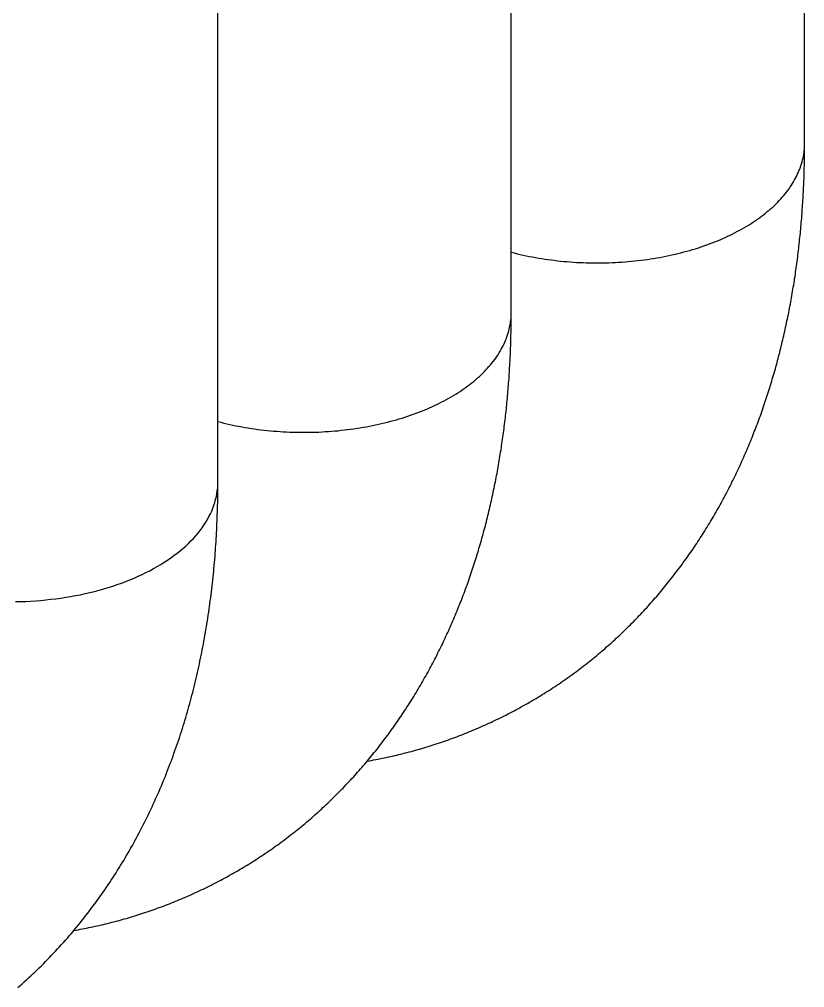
# Model space of a CAD drawing. Extents: x 3.27 to 9.48, y 3.29 to 7.63.
# Drawn here: x 9.2917 to 9.4035, y 5.5455 to 5.6834 of the extents above; entities that cross this region are included whole.
import ezdxf

# ---------------------------------------------------------------- set-up
doc = ezdxf.new("R2010")
doc.units = 0
doc.layers.add('VISIBLE_EDGES_ANSI_', color=7, linetype='CONTINUOUS')
doc.layers.add('VISIBLE_TANGENT_EDGES_ANSI', color=7, linetype='CONTINUOUS')

msp = doc.modelspace()

# ---------------------------------------------------------------- linework, layer by layer
at = {"layer": 'VISIBLE_EDGES_ANSI_'}
for p, q in [((9.40351, 5.66575), (9.40351, 5.93216)), ((9.36175, 5.64164), (9.36175, 5.90805)), ((9.31999, 5.61754), (9.31999, 5.88394))]:
    msp.add_line(p, q, dxfattribs=at)
for points in [[(9.34125, 5.57778, 0), (9.34155, 5.57784, 0), (9.34186, 5.57789, 0), (9.34216, 5.57795, 0), (9.34246, 5.57801, 0), (9.34276, 5.57807, 0), (9.34306, 5.57813, 0), (9.34336, 5.57819, 0), (9.34366, 5.57825, 0), (9.34396, 5.57831, 0), (9.34426, 5.57838, 0), (9.34456, 5.57845, 0), (9.34486, 5.57851, 0), (9.34516, 5.57858, 0), (9.34546, 5.57865, 0), (9.34575, 5.57872, 0), (9.34605, 5.5788, 0), (9.34635, 5.57887, 0), (9.34665, 5.57895, 0), (9.34695, 5.57902, 0), (9.34724, 5.5791, 0), (9.34754, 5.57918, 0), (9.34784, 5.57926, 0), (9.34813, 5.57934, 0), (9.34843, 5.57943, 0), (9.34872, 5.57951, 0), (9.34902, 5.5796, 0), (9.34932, 5.57969, 0), (9.34961, 5.57977, 0), (9.3499, 5.57986, 0), (9.3502, 5.57996, 0), (9.35049, 5.58005, 0), (9.35079, 5.58014, 0), (9.35108, 5.58024, 0), (9.35137, 5.58033, 0), (9.35166, 5.58043, 0), (9.35195, 5.58053, 0), (9.35225, 5.58063, 0), (9.35254, 5.58073, 0), (9.35283, 5.58084, 0), (9.35312, 5.58094, 0), (9.35341, 5.58105, 0), (9.3537, 5.58115, 0), (9.35399, 5.58126, 0), (9.35427, 5.58137, 0), (9.35456, 5.58148, 0), (9.35485, 5.5816, 0), (9.35514, 5.58171, 0), (9.35542, 5.58182, 0), (9.35571, 5.58194, 0), (9.35599, 5.58206, 0), (9.35628, 5.58217, 0), (9.35656, 5.58229, 0), (9.35685, 5.58242, 0), (9.35713, 5.58254, 0), (9.35742, 5.58266, 0), (9.3577, 5.58279, 0), (9.35798, 5.58291, 0), (9.35826, 5.58304, 0), (9.35854, 5.58317, 0), (9.35882, 5.5833, 0), (9.3591, 5.58343, 0), (9.35938, 5.58356, 0), (9.35966, 5.58369, 0), (9.35994, 5.58383, 0), (9.36022, 5.58396, 0), (9.36049, 5.5841, 0), (9.36077, 5.58424, 0), (9.36105, 5.58438, 0), (9.36132, 5.58452, 0), (9.3616, 5.58466, 0), (9.36187, 5.5848, 0), (9.36214, 5.58495, 0), (9.36242, 5.58509, 0), (9.36269, 5.58524, 0), (9.36296, 5.58539, 0), (9.36323, 5.58554, 0), (9.3635, 5.58569, 0), (9.36377, 5.58584, 0), (9.36404, 5.58599, 0), (9.36431, 5.58614, 0), (9.36457, 5.5863, 0), (9.36484, 5.58646, 0), (9.36511, 5.58661, 0), (9.36537, 5.58677, 0), (9.36564, 5.58693, 0), (9.3659, 5.58709, 0), (9.36616, 5.58725, 0), (9.36643, 5.58742, 0), (9.36669, 5.58758, 0), (9.36695, 5.58775, 0), (9.36721, 5.58791, 0), (9.36747, 5.58808, 0), (9.36773, 5.58825, 0), (9.36799, 5.58842, 0), (9.36824, 5.58859, 0), (9.3685, 5.58876, 0), (9.36875, 5.58894, 0), (9.36901, 5.58911, 0), (9.36926, 5.58929, 0), (9.36952, 5.58946, 0), (9.36977, 5.58964, 0), (9.37002, 5.58982, 0), (9.37027, 5.59, 0), (9.37052, 5.59018, 0), (9.37077, 5.59037, 0), (9.37102, 5.59055, 0), (9.37127, 5.59073, 0), (9.37151, 5.59092, 0), (9.37176, 5.59111, 0), (9.372, 5.5913, 0), (9.37225, 5.59148, 0), (9.37249, 5.59167, 0), (9.37273, 5.59187, 0), (9.37297, 5.59206, 0), (9.37321, 5.59225, 0), (9.37345, 5.59245, 0), (9.37369, 5.59264, 0), (9.37393, 5.59284, 0), (9.37417, 5.59304, 0), (9.3744, 5.59323, 0), (9.37464, 5.59343, 0), (9.37487, 5.59364, 0), (9.3751, 5.59384, 0), (9.37533, 5.59404, 0), (9.37556, 5.59424, 0), (9.37579, 5.59445, 0), (9.37602, 5.59465, 0), (9.37625, 5.59486, 0), (9.37648, 5.59507, 0), (9.3767, 5.59528, 0), (9.37693, 5.59548, 0), (9.37715, 5.59569, 0), (9.37738, 5.59591, 0), (9.3776, 5.59612, 0), (9.37782, 5.59633, 0), (9.37804, 5.59655, 0), (9.37826, 5.59676, 0), (9.37848, 5.59698, 0), (9.3787, 5.59719, 0), (9.37891, 5.59741, 0), (9.37913, 5.59763, 0), (9.37934, 5.59785, 0), (9.37956, 5.59807, 0), (9.37977, 5.59829, 0), (9.37998, 5.59851, 0), (9.38019, 5.59873, 0), (9.3804, 5.59896, 0), (9.38061, 5.59918, 0), (9.38082, 5.59941, 0), (9.38103, 5.59963, 0), (9.38123, 5.59986, 0), (9.38144, 5.60009, 0), (9.38164, 5.60032, 0), (9.38184, 5.60055, 0), (9.38205, 5.60078, 0), (9.38225, 5.60101, 0), (9.38245, 5.60124, 0), (9.38265, 5.60147, 0), (9.38284, 5.60171, 0), (9.38304, 5.60194, 0), (9.38324, 5.60218, 0), (9.38343, 5.60241, 0), (9.38363, 5.60265, 0), (9.38382, 5.60289, 0), (9.38401, 5.60312, 0), (9.3842, 5.60336, 0), (9.38439, 5.6036, 0), (9.38458, 5.60384, 0), (9.38477, 5.60408, 0), (9.38496, 5.60433, 0), (9.38515, 5.60457, 0), (9.38533, 5.60481, 0), (9.38551, 5.60505, 0), (9.3857, 5.6053, 0), (9.38588, 5.60554, 0), (9.38606, 5.60579, 0), (9.38624, 5.60604, 0), (9.38642, 5.60628, 0), (9.3866, 5.60653, 0), (9.38678, 5.60678, 0), (9.38695, 5.60703, 0), (9.38713, 5.60728, 0), (9.3873, 5.60753, 0), (9.38748, 5.60778, 0), (9.38765, 5.60803, 0), (9.38782, 5.60829, 0), (9.38799, 5.60854, 0), (9.38816, 5.60879, 0), (9.38833, 5.60905, 0), (9.38849, 5.6093, 0), (9.38866, 5.60956, 0), (9.38882, 5.60982, 0), (9.38899, 5.61007, 0), (9.38915, 5.61033, 0), (9.38931, 5.61059, 0), (9.38947, 5.61085, 0), (9.38963, 5.61111, 0), (9.38979, 5.61137, 0), (9.38995, 5.61163, 0), (9.39011, 5.61189, 0), (9.39026, 5.61215, 0), (9.39042, 5.61241, 0), (9.39057, 5.61267, 0), (9.39072, 5.61294, 0), (9.39088, 5.6132, 0), (9.39103, 5.61346, 0), (9.39118, 5.61373, 0), (9.39133, 5.61399, 0), (9.39147, 5.61426, 0), (9.39162, 5.61452, 0), (9.39176, 5.61479, 0), (9.39191, 5.61506, 0), (9.39205, 5.61533, 0), (9.3922, 5.61559, 0), (9.39234, 5.61586, 0), (9.39248, 5.61613, 0), (9.39262, 5.6164, 0), (9.39276, 5.61667, 0), (9.39289, 5.61694, 0), (9.39303, 5.61721, 0), (9.39317, 5.61748, 0), (9.3933, 5.61775, 0), (9.39343, 5.61803, 0), (9.39357, 5.6183, 0), (9.3937, 5.61857, 0), (9.39383, 5.61885, 0), (9.39396, 5.61912, 0), (9.39409, 5.61939, 0), (9.39422, 5.61967, 0), (9.39434, 5.61994, 0), (9.39447, 5.62022, 0), (9.39459, 5.6205, 0), (9.39472, 5.62077, 0), (9.39484, 5.62105, 0), (9.39496, 5.62133, 0), (9.39508, 5.62161, 0), (9.3952, 5.62188, 0), (9.39532, 5.62216, 0), (9.39544, 5.62244, 0), (9.39556, 5.62272, 0), (9.39568, 5.623, 0), (9.39579, 5.62328, 0), (9.39591, 5.62356, 0), (9.39602, 5.62384, 0), (9.39613, 5.62412, 0), (9.39624, 5.62441, 0), (9.39635, 5.62469, 0), (9.39646, 5.62497, 0), (9.39657, 5.62525, 0), (9.39668, 5.62554, 0), (9.39679, 5.62582, 0), (9.39689, 5.62611, 0), (9.397, 5.62639, 0), (9.3971, 5.62668, 0), (9.39721, 5.62696, 0), (9.39731, 5.62725, 0), (9.39741, 5.62753, 0), (9.39751, 5.62782, 0), (9.39761, 5.62811, 0), (9.39771, 5.62839, 0), (9.39781, 5.62868, 0), (9.39791, 5.62897, 0), (9.398, 5.62926, 0), (9.3981, 5.62955, 0), (9.39819, 5.62984, 0), (9.39828, 5.63012, 0), (9.39838, 5.63041, 0), (9.39847, 5.6307, 0), (9.39856, 5.63099, 0), (9.39865, 5.63129, 0), (9.39874, 5.63158, 0), (9.39883, 5.63187, 0), (9.39891, 5.63216, 0), (9.399, 5.63245, 0), (9.39908, 5.63274, 0), (9.39917, 5.63304, 0), (9.39925, 5.63333, 0), (9.39934, 5.63362, 0), (9.39942, 5.63392, 0), (9.3995, 5.63421, 0), (9.39958, 5.6345, 0), (9.39966, 5.6348, 0), (9.39974, 5.63509, 0), (9.39981, 5.63539, 0), (9.39989, 5.63568, 0), (9.39997, 5.63598, 0), (9.40004, 5.63628, 0), (9.40012, 5.63657, 0), (9.40019, 5.63687, 0), (9.40026, 5.63716, 0), (9.40033, 5.63746, 0), (9.4004, 5.63776, 0), (9.40047, 5.63806, 0), (9.40054, 5.63835, 0), (9.40061, 5.63865, 0), (9.40068, 5.63895, 0), (9.40074, 5.63925, 0), (9.40081, 5.63955, 0), (9.40088, 5.63985, 0), (9.40094, 5.64015, 0), (9.401, 5.64045, 0), (9.40106, 5.64075, 0), (9.40113, 5.64105, 0), (9.40119, 5.64135, 0), (9.40125, 5.64165, 0), (9.40131, 5.64195, 0), (9.40136, 5.64225, 0), (9.40142, 5.64255, 0), (9.40148, 5.64285, 0), (9.40153, 5.64316, 0), (9.40159, 5.64346, 0), (9.40164, 5.64376, 0), (9.4017, 5.64406, 0), (9.40175, 5.64437, 0), (9.4018, 5.64467, 0), (9.40185, 5.64497, 0), (9.4019, 5.64527, 0), (9.40195, 5.64558, 0), (9.402, 5.64588, 0), (9.40205, 5.64619, 0), (9.40209, 5.64649, 0), (9.40214, 5.6468, 0), (9.40219, 5.6471, 0), (9.40223, 5.64741, 0), (9.40227, 5.64771, 0), (9.40232, 5.64802, 0), (9.40236, 5.64832, 0), (9.4024, 5.64863, 0), (9.40244, 5.64893, 0), (9.40248, 5.64924, 0), (9.40252, 5.64955, 0), (9.40256, 5.64985, 0), (9.4026, 5.65016, 0), (9.40263, 5.65047, 0), (9.40267, 5.65077, 0), (9.4027, 5.65108, 0), (9.40274, 5.65139, 0), (9.40277, 5.6517, 0), (9.4028, 5.65201, 0), (9.40284, 5.65231, 0), (9.40287, 5.65262, 0), (9.4029, 5.65293, 0), (9.40293, 5.65324, 0), (9.40296, 5.65355, 0), (9.40298, 5.65386, 0), (9.40301, 5.65417, 0), (9.40304, 5.65448, 0), (9.40306, 5.65479, 0), (9.40309, 5.6551, 0), (9.40311, 5.65541, 0), (9.40314, 5.65572, 0), (9.40316, 5.65603, 0), (9.40318, 5.65634, 0), (9.4032, 5.65665, 0), (9.40323, 5.65697, 0), (9.40325, 5.65728, 0), (9.40326, 5.65759, 0), (9.40328, 5.6579, 0), (9.4033, 5.65821, 0), (9.40332, 5.65852, 0), (9.40333, 5.65884, 0), (9.40335, 5.65915, 0), (9.40336, 5.65946, 0), (9.40338, 5.65978, 0), (9.40339, 5.66009, 0), (9.4034, 5.6604, 0), (9.40342, 5.66072, 0), (9.40343, 5.66103, 0), (9.40344, 5.66134, 0), (9.40345, 5.66166, 0), (9.40346, 5.66197, 0), (9.40346, 5.66229, 0), (9.40347, 5.6626, 0), (9.40348, 5.66291, 0), (9.40348, 5.66323, 0), (9.40349, 5.66354, 0), (9.40349, 5.66386, 0), (9.4035, 5.66417, 0), (9.4035, 5.66449, 0), (9.4035, 5.66481, 0), (9.40351, 5.66512, 0), (9.40351, 5.66544, 0), (9.40351, 5.66575, 0)], [(9.29949, 5.55367, 0), (9.2998, 5.55373, 0), (9.3001, 5.55378, 0), (9.3004, 5.55384, 0), (9.3007, 5.5539, 0), (9.301, 5.55396, 0), (9.3013, 5.55402, 0), (9.3016, 5.55408, 0), (9.3019, 5.55414, 0), (9.3022, 5.5542, 0), (9.3025, 5.55427, 0), (9.3028, 5.55434, 0), (9.3031, 5.5544, 0), (9.3034, 5.55447, 0), (9.3037, 5.55454, 0), (9.304, 5.55462, 0), (9.30429, 5.55469, 0), (9.30459, 5.55476, 0), (9.30489, 5.55484, 0), (9.30519, 5.55491, 0), (9.30549, 5.55499, 0), (9.30578, 5.55507, 0), (9.30608, 5.55515, 0), (9.30637, 5.55524, 0), (9.30667, 5.55532, 0), (9.30697, 5.5554, 0), (9.30726, 5.55549, 0), (9.30756, 5.55558, 0), (9.30785, 5.55567, 0), (9.30815, 5.55576, 0), (9.30844, 5.55585, 0), (9.30873, 5.55594, 0), (9.30903, 5.55603, 0), (9.30932, 5.55613, 0), (9.30961, 5.55623, 0), (9.3099, 5.55632, 0), (9.3102, 5.55642, 0), (9.31049, 5.55652, 0), (9.31078, 5.55663, 0), (9.31107, 5.55673, 0), (9.31136, 5.55683, 0), (9.31165, 5.55694, 0), (9.31194, 5.55705, 0), (9.31223, 5.55715, 0), (9.31252, 5.55726, 0), (9.3128, 5.55737, 0), (9.31309, 5.55749, 0), (9.31338, 5.5576, 0), (9.31366, 5.55771, 0), (9.31395, 5.55783, 0), (9.31424, 5.55795, 0), (9.31452, 5.55807, 0), (9.31481, 5.55819, 0), (9.31509, 5.55831, 0), (9.31537, 5.55843, 0), (9.31566, 5.55855, 0), (9.31594, 5.55868, 0), (9.31622, 5.5588, 0), (9.3165, 5.55893, 0), (9.31678, 5.55906, 0), (9.31706, 5.55919, 0), (9.31734, 5.55932, 0), (9.31762, 5.55945, 0), (9.3179, 5.55958, 0), (9.31818, 5.55972, 0), (9.31846, 5.55985, 0), (9.31874, 5.55999, 0), (9.31901, 5.56013, 0), (9.31929, 5.56027, 0), (9.31956, 5.56041, 0), (9.31984, 5.56055, 0), (9.32011, 5.56069, 0), (9.32039, 5.56084, 0), (9.32066, 5.56098, 0), (9.32093, 5.56113, 0), (9.3212, 5.56128, 0), (9.32147, 5.56143, 0), (9.32174, 5.56158, 0), (9.32201, 5.56173, 0), (9.32228, 5.56188, 0), (9.32255, 5.56204, 0), (9.32282, 5.56219, 0), (9.32308, 5.56235, 0), (9.32335, 5.5625, 0), (9.32361, 5.56266, 0), (9.32388, 5.56282, 0), (9.32414, 5.56298, 0), (9.32441, 5.56314, 0), (9.32467, 5.56331, 0), (9.32493, 5.56347, 0), (9.32519, 5.56364, 0), (9.32545, 5.5638, 0), (9.32571, 5.56397, 0), (9.32597, 5.56414, 0), (9.32623, 5.56431, 0), (9.32648, 5.56448, 0), (9.32674, 5.56465, 0), (9.327, 5.56483, 0), (9.32725, 5.565, 0), (9.32751, 5.56518, 0), (9.32776, 5.56536, 0), (9.32801, 5.56553, 0), (9.32826, 5.56571, 0), (9.32851, 5.56589, 0), (9.32876, 5.56607, 0), (9.32901, 5.56626, 0), (9.32926, 5.56644, 0), (9.32951, 5.56663, 0), (9.32975, 5.56681, 0), (9.33, 5.567, 0), (9.33024, 5.56719, 0), (9.33049, 5.56738, 0), (9.33073, 5.56757, 0), (9.33097, 5.56776, 0), (9.33121, 5.56795, 0), (9.33146, 5.56814, 0), (9.33169, 5.56834, 0), (9.33193, 5.56853, 0), (9.33217, 5.56873, 0), (9.33241, 5.56893, 0), (9.33264, 5.56913, 0), (9.33288, 5.56933, 0), (9.33311, 5.56953, 0), (9.33334, 5.56973, 0), (9.33358, 5.56993, 0), (9.33381, 5.57013, 0), (9.33404, 5.57034, 0), (9.33427, 5.57054, 0), (9.33449, 5.57075, 0), (9.33472, 5.57096, 0), (9.33495, 5.57117, 0), (9.33517, 5.57138, 0), (9.3354, 5.57159, 0), (9.33562, 5.5718, 0), (9.33584, 5.57201, 0), (9.33606, 5.57222, 0), (9.33628, 5.57244, 0), (9.3365, 5.57265, 0), (9.33672, 5.57287, 0), (9.33694, 5.57308, 0), (9.33716, 5.5733, 0), (9.33737, 5.57352, 0), (9.33759, 5.57374, 0), (9.3378, 5.57396, 0), (9.33801, 5.57418, 0), (9.33822, 5.5744, 0), (9.33843, 5.57463, 0), (9.33864, 5.57485, 0), (9.33885, 5.57507, 0), (9.33906, 5.5753, 0), (9.33927, 5.57552, 0), (9.33947, 5.57575, 0), (9.33968, 5.57598, 0), (9.33988, 5.57621, 0), (9.34009, 5.57644, 0), (9.34029, 5.57667, 0), (9.34049, 5.5769, 0), (9.34069, 5.57713, 0), (9.34089, 5.57736, 0), (9.34109, 5.5776, 0), (9.34128, 5.57783, 0), (9.34148, 5.57807, 0), (9.34168, 5.5783, 0), (9.34187, 5.57854, 0), (9.34206, 5.57878, 0), (9.34225, 5.57901, 0), (9.34245, 5.57925, 0), (9.34264, 5.57949, 0), (9.34283, 5.57973, 0), (9.34301, 5.57997, 0), (9.3432, 5.58022, 0), (9.34339, 5.58046, 0), (9.34357, 5.5807, 0), (9.34376, 5.58095, 0), (9.34394, 5.58119, 0), (9.34412, 5.58144, 0), (9.3443, 5.58168, 0), (9.34448, 5.58193, 0), (9.34466, 5.58218, 0), (9.34484, 5.58242, 0), (9.34502, 5.58267, 0), (9.34519, 5.58292, 0), (9.34537, 5.58317, 0), (9.34554, 5.58342, 0), (9.34572, 5.58367, 0), (9.34589, 5.58393, 0), (9.34606, 5.58418, 0), (9.34623, 5.58443, 0), (9.3464, 5.58469, 0), (9.34657, 5.58494, 0), (9.34673, 5.58519, 0), (9.3469, 5.58545, 0), (9.34707, 5.58571, 0), (9.34723, 5.58596, 0), (9.34739, 5.58622, 0), (9.34755, 5.58648, 0), (9.34772, 5.58674, 0), (9.34788, 5.587, 0), (9.34803, 5.58726, 0), (9.34819, 5.58752, 0), (9.34835, 5.58778, 0), (9.34851, 5.58804, 0), (9.34866, 5.5883, 0), (9.34881, 5.58856, 0), (9.34897, 5.58883, 0), (9.34912, 5.58909, 0), (9.34927, 5.58935, 0), (9.34942, 5.58962, 0), (9.34957, 5.58988, 0), (9.34971, 5.59015, 0), (9.34986, 5.59042, 0), (9.35001, 5.59068, 0), (9.35015, 5.59095, 0), (9.35029, 5.59122, 0), (9.35044, 5.59148, 0), (9.35058, 5.59175, 0), (9.35072, 5.59202, 0), (9.35086, 5.59229, 0), (9.351, 5.59256, 0), (9.35114, 5.59283, 0), (9.35127, 5.5931, 0), (9.35141, 5.59337, 0), (9.35154, 5.59365, 0), (9.35168, 5.59392, 0), (9.35181, 5.59419, 0), (9.35194, 5.59446, 0), (9.35207, 5.59474, 0), (9.3522, 5.59501, 0), (9.35233, 5.59529, 0), (9.35246, 5.59556, 0), (9.35258, 5.59584, 0), (9.35271, 5.59611, 0), (9.35284, 5.59639, 0), (9.35296, 5.59666, 0), (9.35308, 5.59694, 0), (9.3532, 5.59722, 0), (9.35333, 5.5975, 0), (9.35345, 5.59777, 0), (9.35357, 5.59805, 0), (9.35368, 5.59833, 0), (9.3538, 5.59861, 0), (9.35392, 5.59889, 0), (9.35403, 5.59917, 0), (9.35415, 5.59945, 0), (9.35426, 5.59973, 0), (9.35437, 5.60002, 0), (9.35449, 5.6003, 0), (9.3546, 5.60058, 0), (9.35471, 5.60086, 0), (9.35481, 5.60115, 0), (9.35492, 5.60143, 0), (9.35503, 5.60171, 0), (9.35514, 5.602, 0), (9.35524, 5.60228, 0), (9.35535, 5.60257, 0), (9.35545, 5.60285, 0), (9.35555, 5.60314, 0), (9.35565, 5.60342, 0), (9.35575, 5.60371, 0), (9.35585, 5.604, 0), (9.35595, 5.60428, 0), (9.35605, 5.60457, 0), (9.35615, 5.60486, 0), (9.35624, 5.60515, 0), (9.35634, 5.60544, 0), (9.35643, 5.60573, 0), (9.35653, 5.60602, 0), (9.35662, 5.60631, 0), (9.35671, 5.6066, 0), (9.3568, 5.60689, 0), (9.35689, 5.60718, 0), (9.35698, 5.60747, 0), (9.35707, 5.60776, 0), (9.35715, 5.60805, 0), (9.35724, 5.60834, 0), (9.35733, 5.60863, 0), (9.35741, 5.60893, 0), (9.35749, 5.60922, 0), (9.35758, 5.60951, 0), (9.35766, 5.60981, 0), (9.35774, 5.6101, 0), (9.35782, 5.61039, 0), (9.3579, 5.61069, 0), (9.35798, 5.61098, 0), (9.35806, 5.61128, 0), (9.35813, 5.61157, 0), (9.35821, 5.61187, 0), (9.35828, 5.61217, 0), (9.35836, 5.61246, 0), (9.35843, 5.61276, 0), (9.3585, 5.61306, 0), (9.35858, 5.61335, 0), (9.35865, 5.61365, 0), (9.35872, 5.61395, 0), (9.35878, 5.61425, 0), (9.35885, 5.61454, 0), (9.35892, 5.61484, 0), (9.35899, 5.61514, 0), (9.35905, 5.61544, 0), (9.35912, 5.61574, 0), (9.35918, 5.61604, 0), (9.35924, 5.61634, 0), (9.35931, 5.61664, 0), (9.35937, 5.61694, 0), (9.35943, 5.61724, 0), (9.35949, 5.61754, 0), (9.35955, 5.61784, 0), (9.35961, 5.61814, 0), (9.35966, 5.61844, 0), (9.35972, 5.61874, 0), (9.35978, 5.61905, 0), (9.35983, 5.61935, 0), (9.35988, 5.61965, 0), (9.35994, 5.61995, 0), (9.35999, 5.62026, 0), (9.36004, 5.62056, 0), (9.36009, 5.62086, 0), (9.36014, 5.62117, 0), (9.36019, 5.62147, 0), (9.36024, 5.62177, 0), (9.36029, 5.62208, 0), (9.36034, 5.62238, 0), (9.36038, 5.62269, 0), (9.36043, 5.62299, 0), (9.36047, 5.6233, 0), (9.36052, 5.6236, 0), (9.36056, 5.62391, 0), (9.3606, 5.62421, 0), (9.36064, 5.62452, 0), (9.36068, 5.62482, 0), (9.36072, 5.62513, 0), (9.36076, 5.62544, 0), (9.3608, 5.62574, 0), (9.36084, 5.62605, 0), (9.36087, 5.62636, 0), (9.36091, 5.62667, 0), (9.36094, 5.62697, 0), (9.36098, 5.62728, 0), (9.36101, 5.62759, 0), (9.36105, 5.6279, 0), (9.36108, 5.62821, 0), (9.36111, 5.62851, 0), (9.36114, 5.62882, 0), (9.36117, 5.62913, 0), (9.3612, 5.62944, 0), (9.36123, 5.62975, 0), (9.36125, 5.63006, 0), (9.36128, 5.63037, 0), (9.36131, 5.63068, 0), (9.36133, 5.63099, 0), (9.36136, 5.6313, 0), (9.36138, 5.63161, 0), (9.3614, 5.63192, 0), (9.36143, 5.63223, 0), (9.36145, 5.63254, 0), (9.36147, 5.63286, 0), (9.36149, 5.63317, 0), (9.36151, 5.63348, 0), (9.36152, 5.63379, 0), (9.36154, 5.6341, 0), (9.36156, 5.63442, 0), (9.36158, 5.63473, 0), (9.36159, 5.63504, 0), (9.36161, 5.63535, 0), (9.36162, 5.63567, 0), (9.36163, 5.63598, 0), (9.36165, 5.63629, 0), (9.36166, 5.63661, 0), (9.36167, 5.63692, 0), (9.36168, 5.63723, 0), (9.36169, 5.63755, 0), (9.3617, 5.63786, 0), (9.36171, 5.63818, 0), (9.36171, 5.63849, 0), (9.36172, 5.63881, 0), (9.36173, 5.63912, 0), (9.36173, 5.63944, 0), (9.36174, 5.63975, 0), (9.36174, 5.64007, 0), (9.36174, 5.64038, 0), (9.36175, 5.6407, 0), (9.36175, 5.64101, 0), (9.36175, 5.64133, 0), (9.36175, 5.64164, 0)], [(9.29149, 5.54554, 0), (9.29181, 5.54581, 0), (9.29212, 5.54609, 0), (9.29243, 5.54637, 0), (9.29274, 5.54665, 0), (9.29305, 5.54693, 0), (9.29336, 5.54721, 0), (9.29366, 5.5475, 0), (9.29396, 5.54779, 0), (9.29426, 5.54807, 0), (9.29456, 5.54836, 0), (9.29486, 5.54866, 0), (9.29516, 5.54895, 0), (9.29545, 5.54924, 0), (9.29574, 5.54954, 0), (9.29603, 5.54984, 0), (9.29632, 5.55014, 0), (9.29661, 5.55044, 0), (9.29689, 5.55074, 0), (9.29717, 5.55105, 0), (9.29746, 5.55136, 0), (9.29773, 5.55166, 0), (9.29801, 5.55197, 0), (9.29829, 5.55228, 0), (9.29856, 5.5526, 0), (9.29883, 5.55291, 0), (9.2991, 5.55322, 0), (9.29937, 5.55354, 0), (9.29964, 5.55386, 0), (9.29991, 5.55418, 0), (9.30017, 5.5545, 0), (9.30043, 5.55482, 0), (9.30069, 5.55515, 0), (9.30095, 5.55547, 0), (9.3012, 5.5558, 0), (9.30146, 5.55613, 0), (9.30171, 5.55645, 0), (9.30196, 5.55679, 0), (9.30221, 5.55712, 0), (9.30245, 5.55745, 0), (9.3027, 5.55778, 0), (9.30294, 5.55812, 0), (9.30318, 5.55846, 0), (9.30342, 5.55879, 0), (9.30366, 5.55913, 0), (9.3039, 5.55947, 0), (9.30413, 5.55982, 0), (9.30436, 5.56016, 0), (9.30459, 5.5605, 0), (9.30482, 5.56085, 0), (9.30505, 5.56119, 0), (9.30527, 5.56154, 0), (9.30549, 5.56189, 0), (9.30571, 5.56224, 0), (9.30593, 5.56259, 0), (9.30615, 5.56294, 0), (9.30636, 5.56329, 0), (9.30658, 5.56365, 0), (9.30679, 5.564, 0), (9.307, 5.56436, 0), (9.30721, 5.56471, 0), (9.30741, 5.56507, 0), (9.30761, 5.56543, 0), (9.30782, 5.56579, 0), (9.30802, 5.56615, 0), (9.30821, 5.56651, 0), (9.30841, 5.56687, 0), (9.3086, 5.56723, 0), (9.3088, 5.5676, 0), (9.30899, 5.56796, 0), (9.30918, 5.56833, 0), (9.30936, 5.5687, 0), (9.30955, 5.56906, 0), (9.30973, 5.56943, 0), (9.30991, 5.5698, 0), (9.31009, 5.57017, 0), (9.31027, 5.57054, 0), (9.31045, 5.57091, 0), (9.31062, 5.57128, 0), (9.31079, 5.57166, 0), (9.31097, 5.57203, 0), (9.31113, 5.57241, 0), (9.3113, 5.57278, 0), (9.31147, 5.57316, 0), (9.31163, 5.57353, 0), (9.31179, 5.57391, 0), (9.31195, 5.57429, 0), (9.31211, 5.57467, 0), (9.31227, 5.57505, 0), (9.31242, 5.57543, 0), (9.31258, 5.57581, 0), (9.31273, 5.5762, 0), (9.31288, 5.57658, 0), (9.31303, 5.57696, 0), (9.31317, 5.57735, 0), (9.31332, 5.57773, 0), (9.31346, 5.57812, 0), (9.3136, 5.5785, 0), (9.31374, 5.57889, 0), (9.31388, 5.57928, 0), (9.31402, 5.57967, 0), (9.31415, 5.58006, 0), (9.31429, 5.58045, 0), (9.31442, 5.58084, 0), (9.31455, 5.58123, 0), (9.31468, 5.58162, 0), (9.3148, 5.58201, 0), (9.31493, 5.58241, 0), (9.31505, 5.5828, 0), (9.31517, 5.58319, 0), (9.31529, 5.58359, 0), (9.31541, 5.58398, 0), (9.31553, 5.58438, 0), (9.31564, 5.58478, 0), (9.31575, 5.58517, 0), (9.31587, 5.58557, 0), (9.31598, 5.58597, 0), (9.31609, 5.58637, 0), (9.31619, 5.58677, 0), (9.3163, 5.58717, 0), (9.3164, 5.58757, 0), (9.3165, 5.58797, 0), (9.3166, 5.58837, 0), (9.3167, 5.58877, 0), (9.3168, 5.58918, 0), (9.3169, 5.58958, 0), (9.31699, 5.58998, 0), (9.31708, 5.59039, 0), (9.31718, 5.59079, 0), (9.31727, 5.5912, 0), (9.31735, 5.5916, 0), (9.31744, 5.59201, 0), (9.31753, 5.59242, 0), (9.31761, 5.59282, 0), (9.31769, 5.59323, 0), (9.31777, 5.59364, 0), (9.31785, 5.59405, 0), (9.31793, 5.59446, 0), (9.318, 5.59487, 0), (9.31808, 5.59528, 0), (9.31815, 5.59569, 0), (9.31822, 5.5961, 0), (9.31829, 5.59651, 0), (9.31836, 5.59692, 0), (9.31843, 5.59733, 0), (9.3185, 5.59774, 0), (9.31856, 5.59816, 0), (9.31862, 5.59857, 0), (9.31868, 5.59898, 0), (9.31874, 5.5994, 0), (9.3188, 5.59981, 0), (9.31886, 5.60022, 0), (9.31891, 5.60064, 0), (9.31897, 5.60105, 0), (9.31902, 5.60147, 0), (9.31907, 5.60189, 0), (9.31912, 5.6023, 0), (9.31917, 5.60272, 0), (9.31922, 5.60314, 0), (9.31926, 5.60356, 0), (9.31931, 5.60397, 0), (9.31935, 5.60439, 0), (9.31939, 5.60481, 0), (9.31943, 5.60523, 0), (9.31947, 5.60565, 0), (9.31951, 5.60607, 0), (9.31954, 5.60649, 0), (9.31958, 5.60691, 0), (9.31961, 5.60733, 0), (9.31964, 5.60775, 0), (9.31967, 5.60818, 0), (9.3197, 5.6086, 0), (9.31973, 5.60902, 0), (9.31975, 5.60944, 0), (9.31978, 5.60987, 0), (9.3198, 5.61029, 0), (9.31982, 5.61071, 0), (9.31984, 5.61114, 0), (9.31986, 5.61156, 0), (9.31988, 5.61199, 0), (9.3199, 5.61241, 0), (9.31991, 5.61284, 0), (9.31993, 5.61326, 0), (9.31994, 5.61369, 0), (9.31995, 5.61411, 0), (9.31996, 5.61454, 0), (9.31997, 5.61497, 0), (9.31997, 5.6154, 0), (9.31998, 5.61582, 0), (9.31999, 5.61625, 0), (9.31999, 5.61668, 0), (9.31999, 5.61711, 0), (9.31999, 5.61754, 0)]]:
    msp.add_polyline3d(points, dxfattribs=at)
at = {"layer": 'VISIBLE_TANGENT_EDGES_ANSI'}
for points in [[(9.36175, 5.65024, 0), (9.36217, 5.65013, 0), (9.36259, 5.65002, 0), (9.36302, 5.64992, 0), (9.36345, 5.64983, 0), (9.36388, 5.64973, 0), (9.36432, 5.64964, 0), (9.36475, 5.64956, 0), (9.36519, 5.64948, 0), (9.36563, 5.6494, 0), (9.36608, 5.64933, 0), (9.36652, 5.64926, 0), (9.36697, 5.64919, 0), (9.36742, 5.64913, 0), (9.36787, 5.64908, 0), (9.36832, 5.64902, 0), (9.36877, 5.64897, 0), (9.36923, 5.64893, 0), (9.36968, 5.64889, 0), (9.37014, 5.64885, 0), (9.37059, 5.64882, 0), (9.37105, 5.64879, 0), (9.37151, 5.64877, 0), (9.37197, 5.64875, 0), (9.37243, 5.64873, 0), (9.37289, 5.64872, 0), (9.37335, 5.64871, 0), (9.37381, 5.64871, 0), (9.37427, 5.64871, 0), (9.37473, 5.64871, 0), (9.3752, 5.64872, 0), (9.37566, 5.64873, 0), (9.37612, 5.64875, 0), (9.37658, 5.64877, 0), (9.37703, 5.6488, 0), (9.37749, 5.64883, 0), (9.37795, 5.64886, 0), (9.37841, 5.6489, 0), (9.37886, 5.64894, 0), (9.37931, 5.64899, 0), (9.37977, 5.64904, 0), (9.38022, 5.64909, 0), (9.38067, 5.64915, 0), (9.38112, 5.64921, 0), (9.38156, 5.64928, 0), (9.38201, 5.64935, 0), (9.38245, 5.64942, 0), (9.38289, 5.6495, 0), (9.38333, 5.64958, 0), (9.38376, 5.64967, 0), (9.3842, 5.64976, 0), (9.38463, 5.64985, 0), (9.38506, 5.64995, 0), (9.38548, 5.65005, 0), (9.38591, 5.65016, 0), (9.38633, 5.65027, 0), (9.38674, 5.65038, 0), (9.38716, 5.6505, 0), (9.38757, 5.65062, 0), (9.38798, 5.65074, 0), (9.38838, 5.65087, 0), (9.38878, 5.651, 0), (9.38918, 5.65114, 0), (9.38957, 5.65128, 0), (9.38996, 5.65142, 0), (9.39035, 5.65156, 0), (9.39073, 5.65171, 0), (9.3911, 5.65187, 0), (9.39148, 5.65202, 0), (9.39185, 5.65218, 0), (9.39221, 5.65234, 0), (9.39257, 5.65251, 0), (9.39293, 5.65268, 0), (9.39328, 5.65285, 0), (9.39363, 5.65303, 0), (9.39397, 5.65321, 0), (9.3943, 5.65339, 0), (9.39464, 5.65357, 0), (9.39496, 5.65376, 0), (9.39528, 5.65395, 0), (9.3956, 5.65414, 0), (9.39591, 5.65434, 0), (9.39622, 5.65454, 0), (9.39652, 5.65474, 0), (9.39681, 5.65494, 0), (9.3971, 5.65515, 0), (9.39739, 5.65536, 0), (9.39766, 5.65557, 0), (9.39794, 5.65579, 0), (9.3982, 5.65601, 0), (9.39846, 5.65622, 0), (9.39872, 5.65645, 0), (9.39897, 5.65667, 0), (9.39921, 5.6569, 0), (9.39945, 5.65713, 0), (9.39968, 5.65736, 0), (9.3999, 5.65759, 0), (9.40012, 5.65782, 0), (9.40033, 5.65806, 0), (9.40053, 5.6583, 0), (9.40073, 5.65854, 0), (9.40092, 5.65878, 0), (9.40111, 5.65902, 0), (9.40129, 5.65927, 0), (9.40146, 5.65952, 0), (9.40163, 5.65976, 0), (9.40178, 5.66001, 0), (9.40194, 5.66027, 0), (9.40208, 5.66052, 0), (9.40222, 5.66077, 0), (9.40235, 5.66103, 0), (9.40247, 5.66128, 0), (9.40259, 5.66154, 0), (9.4027, 5.6618, 0), (9.40281, 5.66206, 0), (9.4029, 5.66232, 0), (9.40299, 5.66258, 0), (9.40307, 5.66284, 0), (9.40315, 5.6631, 0), (9.40322, 5.66337, 0), (9.40328, 5.66363, 0), (9.40333, 5.66389, 0), (9.40338, 5.66416, 0), (9.40342, 5.66442, 0), (9.40345, 5.66469, 0), (9.40348, 5.66496, 0), (9.40349, 5.66522, 0), (9.4035, 5.66549, 0), (9.40351, 5.66575, 0)], [(9.31999, 5.62613, 0), (9.32041, 5.62602, 0), (9.32084, 5.62592, 0), (9.32126, 5.62581, 0), (9.32169, 5.62572, 0), (9.32212, 5.62562, 0), (9.32256, 5.62554, 0), (9.32299, 5.62545, 0), (9.32343, 5.62537, 0), (9.32387, 5.62529, 0), (9.32432, 5.62522, 0), (9.32476, 5.62515, 0), (9.32521, 5.62508, 0), (9.32566, 5.62502, 0), (9.32611, 5.62497, 0), (9.32656, 5.62491, 0), (9.32701, 5.62486, 0), (9.32747, 5.62482, 0), (9.32792, 5.62478, 0), (9.32838, 5.62474, 0), (9.32884, 5.62471, 0), (9.32929, 5.62468, 0), (9.32975, 5.62466, 0), (9.33021, 5.62464, 0), (9.33067, 5.62462, 0), (9.33113, 5.62461, 0), (9.33159, 5.6246, 0), (9.33205, 5.6246, 0), (9.33252, 5.6246, 0), (9.33298, 5.6246, 0), (9.33344, 5.62461, 0), (9.3339, 5.62462, 0), (9.33436, 5.62464, 0), (9.33482, 5.62466, 0), (9.33528, 5.62469, 0), (9.33573, 5.62472, 0), (9.33619, 5.62475, 0), (9.33665, 5.62479, 0), (9.3371, 5.62483, 0), (9.33756, 5.62488, 0), (9.33801, 5.62493, 0), (9.33846, 5.62498, 0), (9.33891, 5.62504, 0), (9.33936, 5.6251, 0), (9.3398, 5.62517, 0), (9.34025, 5.62524, 0), (9.34069, 5.62531, 0), (9.34113, 5.62539, 0), (9.34157, 5.62547, 0), (9.34201, 5.62556, 0), (9.34244, 5.62565, 0), (9.34287, 5.62574, 0), (9.3433, 5.62584, 0), (9.34372, 5.62594, 0), (9.34415, 5.62605, 0), (9.34457, 5.62616, 0), (9.34499, 5.62627, 0), (9.3454, 5.62639, 0), (9.34581, 5.62651, 0), (9.34622, 5.62663, 0), (9.34662, 5.62676, 0), (9.34702, 5.62689, 0), (9.34742, 5.62703, 0), (9.34781, 5.62717, 0), (9.3482, 5.62731, 0), (9.34859, 5.62745, 0), (9.34897, 5.6276, 0), (9.34935, 5.62776, 0), (9.34972, 5.62791, 0), (9.35009, 5.62807, 0), (9.35045, 5.62823, 0), (9.35081, 5.6284, 0), (9.35117, 5.62857, 0), (9.35152, 5.62874, 0), (9.35187, 5.62892, 0), (9.35221, 5.6291, 0), (9.35255, 5.62928, 0), (9.35288, 5.62946, 0), (9.3532, 5.62965, 0), (9.35353, 5.62984, 0), (9.35384, 5.63003, 0), (9.35415, 5.63023, 0), (9.35446, 5.63043, 0), (9.35476, 5.63063, 0), (9.35506, 5.63084, 0), (9.35534, 5.63104, 0), (9.35563, 5.63125, 0), (9.35591, 5.63146, 0), (9.35618, 5.63168, 0), (9.35645, 5.6319, 0), (9.35671, 5.63212, 0), (9.35696, 5.63234, 0), (9.35721, 5.63256, 0), (9.35745, 5.63279, 0), (9.35769, 5.63302, 0), (9.35792, 5.63325, 0), (9.35814, 5.63348, 0), (9.35836, 5.63371, 0), (9.35857, 5.63395, 0), (9.35878, 5.63419, 0), (9.35897, 5.63443, 0), (9.35917, 5.63467, 0), (9.35935, 5.63491, 0), (9.35953, 5.63516, 0), (9.3597, 5.63541, 0), (9.35987, 5.63565, 0), (9.36003, 5.6359, 0), (9.36018, 5.63616, 0), (9.36032, 5.63641, 0), (9.36046, 5.63666, 0), (9.36059, 5.63692, 0), (9.36072, 5.63717, 0), (9.36083, 5.63743, 0), (9.36094, 5.63769, 0), (9.36105, 5.63795, 0), (9.36114, 5.63821, 0), (9.36123, 5.63847, 0), (9.36132, 5.63873, 0), (9.36139, 5.63899, 0), (9.36146, 5.63926, 0), (9.36152, 5.63952, 0), (9.36157, 5.63979, 0), (9.36162, 5.64005, 0), (9.36166, 5.64032, 0), (9.36169, 5.64058, 0), (9.36172, 5.64085, 0), (9.36173, 5.64111, 0), (9.36175, 5.64138, 0), (9.36175, 5.64164, 0)], [(9.29119, 5.60049, 0), (9.29191, 5.60051, 0), (9.29264, 5.60053, 0), (9.29336, 5.60057, 0), (9.29408, 5.60062, 0), (9.2948, 5.60067, 0), (9.29551, 5.60074, 0), (9.29622, 5.60082, 0), (9.29693, 5.6009, 0), (9.29764, 5.601, 0), (9.29834, 5.60111, 0), (9.29903, 5.60122, 0), (9.29973, 5.60135, 0), (9.30041, 5.60148, 0), (9.30109, 5.60163, 0), (9.30176, 5.60179, 0), (9.30243, 5.60195, 0), (9.30309, 5.60212, 0), (9.30374, 5.60231, 0), (9.30438, 5.6025, 0), (9.30502, 5.6027, 0), (9.30564, 5.60291, 0), (9.30626, 5.60313, 0), (9.30687, 5.60336, 0), (9.30747, 5.6036, 0), (9.30805, 5.60384, 0), (9.30863, 5.6041, 0), (9.3092, 5.60436, 0), (9.30975, 5.60463, 0), (9.31029, 5.6049, 0), (9.31082, 5.60519, 0), (9.31134, 5.60548, 0), (9.31185, 5.60578, 0), (9.31234, 5.60609, 0), (9.31282, 5.6064, 0), (9.31329, 5.60672, 0), (9.31374, 5.60705, 0), (9.31418, 5.60738, 0), (9.3146, 5.60772, 0), (9.31501, 5.60806, 0), (9.31541, 5.60841, 0), (9.31579, 5.60877, 0), (9.31616, 5.60913, 0), (9.3165, 5.6095, 0), (9.31684, 5.60987, 0), (9.31716, 5.61025, 0), (9.31746, 5.61063, 0), (9.31774, 5.61101, 0), (9.31801, 5.6114, 0), (9.31826, 5.61179, 0), (9.3185, 5.61219, 0), (9.31872, 5.61259, 0), (9.31892, 5.61299, 0), (9.31911, 5.61339, 0), (9.31927, 5.6138, 0), (9.31942, 5.61421, 0), (9.31956, 5.61462, 0), (9.31967, 5.61503, 0), (9.31977, 5.61545, 0), (9.31985, 5.61586, 0), (9.31991, 5.61628, 0), (9.31996, 5.6167, 0), (9.31998, 5.61712, 0), (9.31999, 5.61754, 0)]]:
    msp.add_polyline3d(points, dxfattribs=at)

doc.saveas('drawing.dxf')
